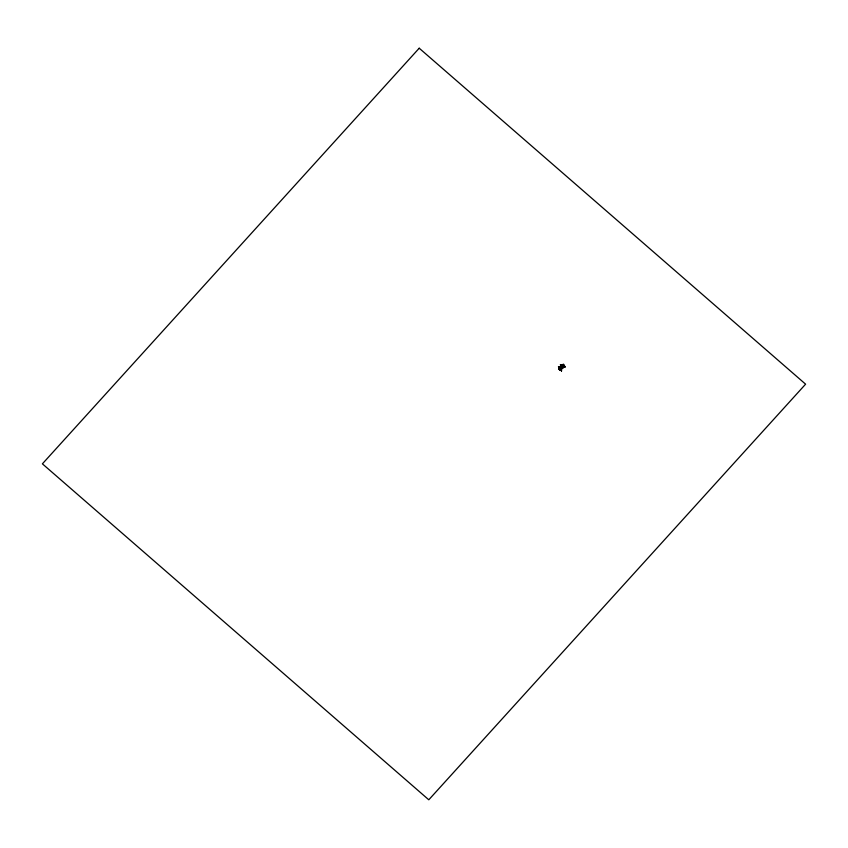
<?xml version="1.0" encoding="UTF-8"?>
<svg xmlns="http://www.w3.org/2000/svg" width="848" height="848" viewBox="0 0 848 848"><rect width="100%" height="100%" fill="white"/><g stroke="black" fill="none" stroke-linecap="round" stroke-linejoin="round"><path stroke-width="1.27" d="M558.97 368.127L559.076 368.679L558.514 366.686M558.97 368.244C558.122 364.566 559.277 373.162 561.599 369.018C564.492 368.244 564.704 362.796 561.524 365.138C555.387 374.721 561.249 361.184 565.107 366.643M559.171 368.604L559.638 367.862M560.21 369.262L560.623 369.876L561.111 369.209M561.546 370.724L561.09 369.569M560.941 369.993L561.185 370.11M560.941 367.778C558.874 366.675 563.263 364.174 563.719 365.711C561.302 362.584 562.372 366.887 560.433 364.746M561.069 369.929C560.454 367.619 560.507 370.799 560.857 369.728M561.122 368.223C562.383 366.601 559.404 371.943 558.641 368.456M560.316 369.421L563.125 367.205L563.475 364.958M559.245 368.488L559.966 367.29L560.994 368.212L561.98 367.672L563.56 365.848L563.263 366.824M563.835 366.41C562.701 366.824 565.627 367.025 563.666 365.901M564.068 366.357L563.666 366.749L564.641 366.4M561.832 365.891L563.538 365.022L562.913 364.947M561.514 368.043L561.673 366.972L560.517 366.4L560.072 367.385L561.185 368.424M558.461 366.845L558.779 366.675M561.365 365.933C558.832 366.177 562.987 370.714 561.726 366.94M562.351 367.014L561.599 368.562M561.429 371.223L561.599 370.587M561.991 367.544L562.563 367.438L561.683 368.498M562.489 365.318L562.722 364.725L563.984 365.488L563.591 364.205L562.818 364.46L563.263 365.234M565.107 367.226L565.054 366.707M563.178 365.764L563.051 364.661L563.008 365.647M559.055 368.975L560.295 370.099L560.252 369.505M560.21 367.322L560.814 366.241L559.691 367.364M561.673 368.297L562.447 367.322M560.645 364.566L560.422 365.022M561.503 366.749L561.609 365.901M560.496 364.661L561.291 365.223L561.079 364.704M560.623 370.035L559.934 369.876L560.486 369.283M561.493 366.506L561.058 366.103M561.567 368.498L561.853 367.597M562.5 366.866L563.39 366.4L562.818 366.877M560.21 367.354L560.708 366.559M561.758 365L561.715 365.594M562.934 365.403L563.507 365.064M562.966 366.166L563.782 365.742L562.966 366.166L562.182 365.488L562.606 364.714M561.334 366.378L561.8 366.972M563.04 364.969L562.881 365.658M558.864 368.551L559.881 367.979M562.892 366.601L561.588 365.34L560.517 366.4L562.033 365.679M560.062 367.216L560.973 366.018L560.221 366.94M561.715 367.449L561.079 368.074L560.846 367.555M560.369 367.576L561.206 366.569L560.083 367.354M560.782 367.968L562.987 366.559L561.98 367.672L562.468 366.082L560.782 368.021M560.517 366.442L561.524 365.287L562.987 366.612M563.284 365.997L563.867 365.35M562.16 365.403L562.754 364.873M561.408 369.262L559.5 367.534M563.432 364.852L563.613 365.53M558.949 367.057L558.662 366.739M561.132 370.279L561.408 370.64M561.111 364.608L561.323 364.894M564.948 366.813L564.588 366.59M560.92 368.933L560.252 369.633M559.214 367.619L559.722 368.043M562.266 366.4L563.263 367.258L561.599 369.018M559.489 367.905L560.878 369.103M558.959 367.862L558.885 366.94M419.209 48.209L42.4 463.835L428.791 799.791L805.6 384.165L419.209 48.209"/></g></svg>
